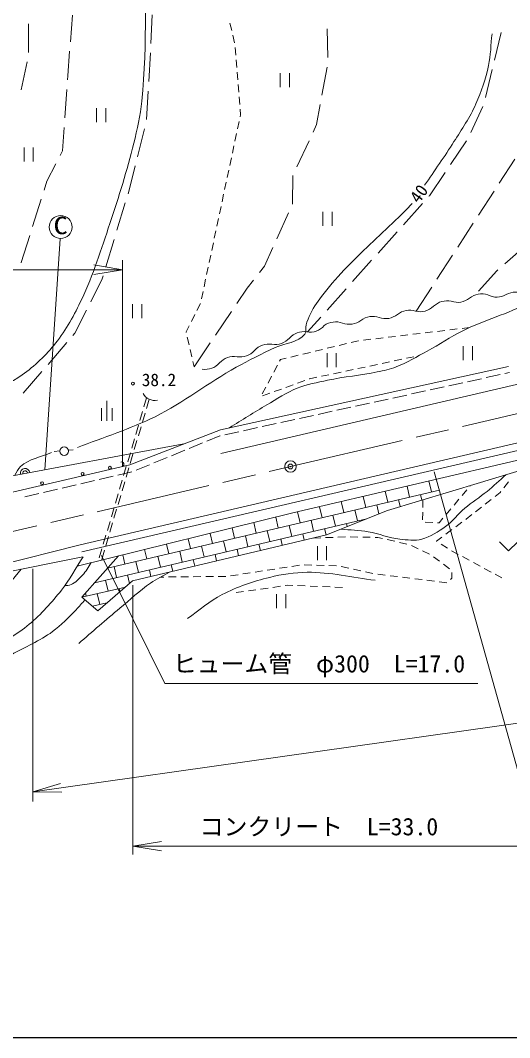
# Model space of a CAD drawing. Units: millimetres, scale not verified. Extents: x 40000 to 680000, y 20000 to 380000.
# Drawn here: x 408646 to 459884, y 205000 to 311563 of the extents above; entities that cross this region are included whole.
import ezdxf
from ezdxf.enums import TextEntityAlignment as Align

# ---------------------------------------------------------------- set-up
doc = ezdxf.new("R2010")
doc.units = ezdxf.units.MM
doc.header["$LTSCALE"] = 1000
doc.header["$PDMODE"] = 32
doc.header["$PDSIZE"] = 500
doc.linetypes.add('CHAIN', pattern=[18.5, 12, -1.5, 3.5, -1.5])
for name, color, linetype, lineweight in [('M-BGD', 7, 'Continuous', 13), ('M-BMK', 2, 'CHAIN', 13), ('M-TTL-BAND', 7, 'Continuous', 25)]:
    doc.layers.add(name, color=color, linetype=linetype, lineweight=lineweight)
doc.styles.add('ＭＳ ゴシック', font='')
doc.styles.get('ＭＳ ゴシック').set_extended_font_data('MS Gothic')

# ---------------------------------------------------------------- blocks, each defined once
blk = doc.blocks.new('ﾌﾟﾛｯﾄﾏｰｸ-02')
at = {"color": 1, "linetype": 'Continuous', "lineweight": 13}
blk.add_circle((0, 0), 0.5, dxfattribs=at)
blk = doc.blocks.new('open_arrow')
at = {"color": 0, "linetype": 'Continuous', "lineweight": -2}
blk.add_lwpolyline([(7.5, 1.25), (0, 0), (7.5, -1.25)], dxfattribs=at)

msp = doc.modelspace()

# ---------------------------------------------------------------- linework, layer by layer
at = {"layer": 'M-BGD'}
for p, q in [((409500, 311197), (409500, 308197)), ((413883, 309317), (414102, 312106)), ((422324, 309150), (422461, 312147)), ((430598, 311269), (430779, 310490)), ((440847, 307666), (440761, 310665)), ((458989, 310305), (458292, 307387)), ((430893, 310003), (431074, 309223)), ((413602, 305736), (413805, 308320)), ((422094, 305157), (422267, 308152)), ((431144, 308730), (431208, 307932)), ((409374, 307210), (408738, 304278)), ((431247, 307434), (431311, 306636)), ((431350, 306138), (431413, 305340)), ((435855, 306034), (435855, 304576)), ((436827, 306034), (436827, 304576)), ((440225, 303724), (440767, 306675)), ((458059, 306415), (457362, 303497)), ((413574, 305329), (413602, 305736)), ((431453, 304842), (431516, 304045)), ((413303, 301339), (413507, 304332)), ((421864, 301163), (422037, 304158)), ((431556, 303546), (431619, 302749)), ((439660, 300649), (440044, 302741)), ((416610, 302365), (416610, 300907)), ((417582, 302365), (417582, 300907)), ((431659, 302250), (431705, 301666)), ((431705, 301666), (431660, 301457)), ((457083, 302540), (455824, 299817)), ((431557, 300968), (431390, 300185)), ((439293, 299856), (439660, 300649)), ((413068, 297897), (413235, 300341)), ((420921, 297278), (421645, 300189)), ((431286, 299696), (431120, 298913)), ((431016, 298424), (430850, 297642)), ((437614, 296226), (438874, 298949)), ((455355, 298937), (453678, 296450)), ((409033, 298228), (409033, 296770)), ((410005, 298228), (410005, 296770)), ((412816, 297408), (413068, 297897)), ((411434, 294729), (412358, 296519)), ((420123, 294070), (420680, 296308)), ((430746, 297153), (430580, 296370)), ((458797, 294506), (460430, 297023)), ((430476, 295881), (430310, 295099)), ((437158, 292344), (437192, 295313)), ((437192, 295313), (437194, 295318)), ((453119, 295621), (451484, 293195)), ((411137, 293789), (411434, 294729)), ((430206, 294610), (430039, 293827)), ((419921, 293406), (420123, 294070)), ((429935, 293338), (429769, 292555)), ((451484, 293195), (451434, 293139)), ((456620, 291151), (458253, 293668)), ((409930, 289976), (410835, 292836)), ((418761, 289578), (419631, 292449)), ((429665, 292066), (429499, 291284)), ((437148, 292321), (437158, 292344)), ((450768, 292394), (448767, 290159)), ((435499, 288677), (436736, 291410)), ((440324, 291492), (440324, 290034)), ((441296, 291492), (441296, 290034)), ((429395, 290795), (429229, 290012)), ((533641, 290444), (429629, 266205)), ((454443, 287795), (456076, 290312)), ((408732, 286190), (409628, 289022)), ((429125, 289523), (428959, 288741)), ((448100, 289414), (446099, 287178)), ((411199, 264494), (412807, 288682)), ((417601, 285750), (418471, 288621)), ((428855, 288251), (428688, 287469)), ((434207, 285823), (435086, 287766)), ((461644, 288054), (459391, 286073)), ((428584, 286980), (428418, 286197)), ((452266, 284439), (453899, 286956)), ((408723, 286162), (408732, 286190)), ((419332, 264826), (419332, 286441)), ((428314, 285708), (428148, 284926)), ((433672, 285140), (434207, 285823)), ((445432, 286433), (443431, 284198)), ((381312, 285441), (419332, 285441)), ((535003, 284601), (414901, 256612)), ((417221, 284497), (417311, 284793)), ((458538, 285323), (456638, 283180)), ((458641, 285413), (458538, 285323)), ((535173, 283870), (415071, 255881)), ((416012, 282093), (417221, 284497)), ((428044, 284437), (427878, 283654)), ((431316, 281911), (432406, 283522)), ((432406, 283522), (433056, 284353)), ((450090, 281083), (451722, 283600)), ((427774, 283165), (427608, 282382)), ((442764, 283453), (440763, 281217)), ((420379, 281819), (420379, 280361)), ((421351, 281819), (421351, 280361)), ((427502, 281887), (427144, 281179)), ((427504, 281893), (427502, 281887)), ((414353, 278794), (415562, 281200)), ((426919, 280733), (426558, 280019)), ((429076, 278597), (430756, 281082)), ((440096, 280472), (438707, 278921)), ((426332, 279573), (426002, 278919)), ((454399, 279234), (453605, 279139)), ((455690, 279388), (454896, 279293)), ((414152, 278561), (414353, 278794)), ((426002, 278919), (426017, 278853)), ((426128, 278366), (426307, 277586)), ((445364, 278154), (444569, 278059)), ((446654, 278308), (445860, 278213)), ((447945, 278462), (447151, 278367)), ((449236, 278617), (448442, 278522)), ((450527, 278771), (449732, 278676)), ((451818, 278925), (451023, 278830)), ((453108, 279080), (452314, 278985)), ((411542, 275530), (413500, 277803)), ((426419, 277099), (426598, 276319)), ((426835, 275283), (428516, 277769)), ((440281, 277089), (439503, 276901)), ((441545, 277395), (440767, 277207)), ((442808, 277700), (442031, 277512)), ((444021, 277993), (443294, 277818)), ((444073, 278000), (444021, 277993)), ((455034, 277416), (455034, 275958)), ((456006, 277416), (456006, 275958)), ((435883, 276025), (435801, 275871)), ((436490, 276172), (435883, 276025)), ((437754, 276478), (436976, 276290)), ((439017, 276783), (438240, 276595)), ((440758, 276691), (440758, 275233)), ((441730, 276691), (441730, 275233)), ((447802, 275896), (448585, 276062)), ((449074, 276166), (449856, 276332)), ((450346, 276436), (450403, 276449)), ((426710, 275832), (426835, 275283)), ((429612, 268679), (459764, 275317)), ((435567, 275429), (435192, 274722)), ((442716, 274815), (443498, 274981)), ((443988, 275085), (444770, 275251)), ((445259, 275355), (446042, 275522)), ((446531, 275626), (447313, 275792)), ((408933, 272498), (410890, 274772)), ((434958, 274281), (434583, 273574)), ((437191, 259960), (496786, 273983)), ((438902, 274002), (438918, 274008)), ((438918, 274008), (439684, 274170)), ((440173, 274274), (440955, 274441)), ((441444, 274545), (442227, 274711)), ((455465, 273707), (456931, 274028)), ((457419, 274135), (458884, 274455)), ((459373, 274562), (459868, 274670)), ((434349, 273132), (433974, 272425)), ((435237, 272668), (435989, 272942)), ((436459, 273113), (437210, 273386)), ((437680, 273557), (438432, 273831)), ((451558, 272852), (453023, 273173)), ((453511, 273280), (454977, 273600)), ((421873, 272028), (421589, 271069)), ((422138, 271867), (421854, 270908)), ((434015, 272223), (434767, 272497)), ((445696, 271570), (447162, 271890)), ((447650, 271997), (449115, 272318)), ((449604, 272425), (451069, 272745)), ((417134, 270954), (417134, 269624)), ((417694, 271724), (417694, 269624)), ((418254, 270954), (418254, 269624)), ((441789, 270715), (443254, 271035)), ((443743, 271142), (445208, 271463)), ((421447, 270589), (421163, 269631)), ((421712, 270429), (421428, 269470)), ((435927, 269432), (437393, 269753)), ((437881, 269860), (439347, 270180)), ((439835, 270287), (441300, 270608)), ((420123, 265010), (429612, 268679)), ((421021, 269151), (420737, 268192)), ((421286, 268991), (421002, 268032)), ((432020, 268577), (433485, 268898)), ((433974, 269005), (435439, 269325)), ((456827, 263148), (477796, 269515)), ((420595, 267713), (420311, 266754)), ((420860, 267552), (420576, 266594)), ((428188, 267481), (429533, 268033)), ((429533, 268033), (429578, 268043)), ((430066, 268150), (431531, 268470)), ((379521, 258632), (425755, 267188)), ((412790, 266464), (412171, 266409)), ((414161, 266584), (413677, 266542)), ((424487, 265963), (425875, 266532)), ((426337, 266722), (427725, 267291)), ((420169, 266275), (419885, 265316)), ((420434, 266114), (420150, 265155)), ((422637, 265204), (424024, 265773)), ((400260, 260374), (420123, 265010)), ((419743, 264837), (419459, 263878)), ((420008, 264676), (419724, 263717)), ((420786, 264445), (422174, 265014)), ((414964, 263015), (416424, 263357)), ((416911, 263472), (418371, 263815)), ((418858, 263929), (420318, 264272)), ((419317, 263398), (419033, 262439)), ((419582, 263238), (419298, 262279)), ((451429, 263310), (451699, 262164)), ((463180, 224183), (451992, 264265)), ((459754, 263236), (459272, 262597)), ((411070, 262100), (412530, 262443)), ((413017, 262558), (414477, 262900)), ((452524, 262358), (417773, 254181)), ((446844, 262231), (447113, 261085)), ((456827, 263148), (447105, 260232)), ((449136, 262771), (449406, 261624)), ((454898, 261787), (455413, 262399)), ((455735, 262781), (455779, 262833)), ((458971, 262198), (458901, 262105)), ((409123, 261643), (410583, 261986)), ((418891, 261960), (418607, 261001)), ((419156, 261800), (418872, 260841)), ((442258, 261152), (442528, 260006)), ((444551, 261692), (444821, 260545)), ((448260, 261355), (448430, 260632)), ((450553, 261894), (450689, 261316)), ((450802, 261341), (450789, 260541)), ((454061, 260793), (454576, 261405)), ((457966, 261379), (457335, 260889)), ((458901, 262105), (458361, 261686)), ((418465, 260522), (418181, 259563)), ((418730, 260361), (418446, 259402)), ((437673, 260073), (437943, 258927)), ((439966, 260613), (440235, 259466)), ((440692, 257669), (447105, 260232)), ((443674, 260276), (443944, 259129)), ((445967, 260815), (446190, 259866)), ((450780, 260041), (450767, 259241)), ((453223, 259799), (453738, 260410)), ((456940, 260582), (456308, 260091)), ((414612, 254401), (437191, 259960)), ((444922, 259359), (416402, 252648)), ((418039, 259084), (417755, 258125)), ((433097, 258952), (433357, 257848)), ((435384, 259515), (435650, 258387)), ((439089, 259197), (439359, 258050)), ((441382, 259736), (441651, 258590)), ((451025, 258993), (451824, 258963)), ((452497, 258937), (452901, 259416)), ((454880, 258995), (454239, 258516)), ((455316, 259320), (455281, 259294)), ((455913, 259784), (455316, 259320)), ((418304, 258923), (418020, 257964)), ((430810, 258389), (431064, 257308)), ((434503, 258118), (434773, 256971)), ((436796, 258657), (437066, 257511)), ((440505, 258320), (440660, 257662)), ((442798, 258860), (442873, 258541)), ((452324, 258943), (452497, 258937)), ((453839, 258217), (453198, 257738)), ((417613, 257645), (417329, 256687)), ((417878, 257485), (417594, 256526)), ((420404, 252858), (440692, 257669)), ((426236, 257263), (426479, 256229)), ((428523, 257826), (428772, 256769)), ((429918, 257039), (430188, 255892)), ((432211, 257578), (432480, 256432)), ((435920, 257241), (436076, 256575)), ((438212, 257781), (438368, 257118)), ((439295, 257338), (440095, 257364)), ((440595, 257380), (441394, 257406)), ((441894, 257422), (442693, 257447)), ((443193, 257459), (443993, 257441)), ((444493, 257430), (445293, 257412)), ((445793, 257400), (446077, 257394)), ((446077, 257394), (446580, 257280)), ((447067, 257169), (447847, 256991)), ((448335, 256880), (449115, 256702)), ((452798, 257439), (452214, 257002)), ((452214, 257002), (452274, 256964)), ((458817, 256953), (459777, 255993)), ((459777, 255993), (460737, 256953)), ((402109, 253392), (414901, 256612)), ((417187, 256207), (416903, 255248)), ((417452, 256047), (417168, 255088)), ((421661, 256137), (421893, 255150)), ((423948, 256700), (424186, 255690)), ((425332, 255960), (425602, 254813)), ((427625, 256499), (427895, 255353)), ((431334, 256162), (431493, 255488)), ((433627, 256702), (433785, 256031)), ((439746, 256485), (439746, 255027)), ((440718, 256485), (440718, 255027)), ((449590, 256557), (450310, 256208)), ((450760, 255990), (451480, 255641)), ((452698, 256699), (453376, 256274)), ((453799, 256009), (453865, 255968)), ((453865, 255968), (454501, 255625)), ((393377, 251032), (415191, 255368)), ((418919, 255462), (415068, 251157)), ((417143, 255512), (423759, 242106)), ((419374, 255574), (419601, 254611)), ((420747, 254881), (421017, 253734)), ((423040, 255420), (423309, 254274)), ((426749, 255083), (426909, 254401)), ((429041, 255623), (429201, 254944)), ((451900, 255373), (452543, 254898)), ((454941, 255387), (455645, 255007)), ((456085, 254769), (456788, 254389)), ((409955, 254111), (409955, 229733)), ((418454, 254341), (418724, 253195)), ((422163, 254004), (422326, 253314)), ((424456, 254544), (424617, 253857)), ((432728, 253693), (431937, 253572)), ((434013, 253891), (433222, 253769)), ((435298, 254089), (434507, 253967)), ((436583, 254286), (435792, 254165)), ((437868, 254484), (437077, 254362)), ((439164, 254499), (438364, 254520)), ((440464, 254466), (439664, 254486)), ((441763, 254432), (440963, 254453)), ((443037, 254194), (442257, 254369)), ((444306, 253908), (443525, 254084)), ((445574, 253622), (444793, 253798)), ((452945, 254601), (453589, 254125)), ((453815, 253739), (453815, 253125)), ((457228, 254151), (457932, 253771)), ((416426, 252676), (416431, 252655)), ((416752, 249706), (420404, 252858)), ((417578, 252925), (417847, 251779)), ((419870, 253465), (420079, 252577)), ((423657, 253248), (423315, 253244)), ((424957, 253263), (424157, 253254)), ((426256, 253278), (425457, 253269)), ((427556, 253293), (426756, 253284)), ((428856, 253308), (428056, 253299)), ((430156, 253323), (429356, 253314)), ((431443, 253496), (430652, 253374)), ((446862, 253450), (446068, 253548)), ((448152, 253292), (447358, 253389)), ((449442, 253133), (448648, 253231)), ((450733, 252975), (449939, 253072)), ((452023, 252816), (451229, 252914)), ((453313, 252658), (452519, 252755)), ((453815, 253125), (453679, 252998)), ((458372, 253533), (459051, 253166)), ((419643, 252201), (415097, 251131)), ((415468, 251605), (415555, 251239)), ((416701, 251509), (416971, 250363)), ((418994, 252048), (419073, 251709)), ((420428, 252393), (420428, 224183)), ((431234, 251624), (432026, 251736)), ((432521, 251805), (433313, 251917)), ((433808, 251987), (434601, 252099)), ((435096, 252169), (435888, 252281)), ((436383, 252350), (436671, 252391)), ((436671, 252391), (437180, 252371)), ((437679, 252351), (438479, 252319)), ((438978, 252300), (439778, 252268)), ((440277, 252248), (441077, 252217)), ((441576, 252197), (442376, 252165)), ((415068, 251157), (416752, 249706)), ((417716, 250538), (416200, 250181)), ((435471, 251450), (435471, 249992)), ((436443, 251450), (436443, 249992)), ((409955, 230743), (543148, 249652)), ((423759, 242106), (456560, 242106)), ((409955, 230743), (412862, 231610)), ((409955, 230743), (412989, 230719)), ((420428, 225059), (462901, 225059))]:
    msp.add_line(p, q, dxfattribs=at)
for centre, radius in [((412866, 289913), 1200), ((413240, 266435), 450), ((436932, 264826), 600), ((418026, 264698), 150), ((410923, 263082), 150), ((415163, 264049), 150)]:
    msp.add_circle(centre, radius, dxfattribs=at)
for centre, radius, start, end in [((454427, 284026), 2004, 251.07606, 308.92624), ((456946, 280908), 2004, 71.07606, 128.92624), ((458533, 284575), 2004, 242.10026, 299.95044), ((460534, 281102), 2004, 62.10026, 119.95044), ((450507, 283044), 2004, 256.57031, 314.42049), ((453312, 280181), 2004, 76.57031, 134.42049), ((445522, 278543), 2004, 69.50941, 127.35959), ((446873, 282316), 2004, 251.08477, 308.93495), ((449392, 279198), 2004, 71.08477, 128.93495), ((438966, 280908), 2004, 260.69376, 318.54394), ((441673, 277980), 2004, 69.09493, 126.94511), ((443089, 281729), 2004, 249.50941, 307.35959), ((435314, 279606), 2004, 260.69376, 318.54394), ((438318, 276953), 2004, 80.69376, 138.54394), ((434666, 275651), 2004, 80.69376, 138.54394), ((431014, 274349), 2004, 80.69376, 138.54394), ((431662, 278304), 2004, 260.69376, 318.54394), ((428010, 277003), 2004, 260.69376, 318.54394), ((422695, 273087), 1340, 206.82471, 283.1415), ((409156, 264116), 500, 10.48429, 190.48429), ((409156, 264116), 250, 10.48429, 190.48429), ((419243, 265060), 250, 290.63791, 110.63791)]:
    msp.add_arc(centre, radius, start, end, dxfattribs=at)
for points, knots in [([(430560, 268888), (431856, 269686), (433132, 270517), (434448, 271281), (435500, 271892), (436520, 272582), (437650, 273032), (438663, 273435), (439746, 273637), (440811, 273866), (442530, 274235), (444295, 274362), (446014, 274733), (446689, 274879), (447371, 275019), (448015, 275267), (449146, 275700), (450186, 276341), (451251, 276918), (452507, 277599), (453689, 278418), (454970, 279052), (457224, 280170), (459703, 280805), (461924, 281988), (462399, 282240), (462858, 282530), (463275, 282871), (464053, 283509), (464624, 284373), (465393, 285023), (467045, 286419), (468964, 287468), (470713, 288742), (472833, 290286), (474846, 291975), (476983, 293495), (478758, 294756), (480613, 295899), (482420, 297114), (484193, 298306), (486098, 299328), (487723, 300716), (488848, 301676), (489938, 302721), (490759, 303951), (491631, 305260), (492305, 306730), (492693, 308254), (493197, 310231), (493059, 312320), (493160, 314358), (493353, 318245), (492989, 322164), (493427, 326032), (493570, 327295), (493938, 328522), (494194, 329767)], [0, 0, 0, 0, 1, 1, 1, 2, 2, 2, 3, 3, 3, 4, 4, 4, 5, 5, 5, 6, 6, 6, 7, 7, 7, 8, 8, 8, 9, 9, 9, 10, 10, 10, 11, 11, 11, 12, 12, 12, 13, 13, 13, 14, 14, 14, 15, 15, 15, 16, 16, 16, 17, 17, 17, 18, 18, 18, 19, 19, 19, 19]), ([(378540, 261530), (378729, 261934), (378809, 262409), (379106, 262742), (379770, 263489), (380770, 263857), (381657, 264318), (383394, 265221), (385207, 265983), (387052, 266636), (389943, 267661), (392988, 268198), (395908, 269138), (398998, 270133), (402092, 271149), (405063, 272457), (406361, 273027), (407679, 273601), (408832, 274424), (410142, 275359), (411331, 276487), (412335, 277743), (413449, 279137), (414300, 280736), (415070, 282346), (416288, 284893), (417126, 287607), (418022, 290284), (418948, 293057), (419833, 295849), (420523, 298690), (420876, 300141), (421202, 301607), (421357, 303092), (421992, 309176), (421613, 315322), (421741, 321437)], [0, 0, 0, 0, 1, 1, 1, 2, 2, 2, 3, 3, 3, 4, 4, 4, 5, 5, 5, 6, 6, 6, 7, 7, 7, 8, 8, 8, 9, 9, 9, 10, 10, 10, 11, 11, 11, 12, 12, 12, 12]), ([(450984, 294287), (452007, 295810), (453079, 297301), (454052, 298856), (454861, 300149), (455729, 301418), (456354, 302809), (456931, 304095), (457373, 305450), (457671, 306828), (457907, 307916), (457916, 309041), (458038, 310147)], [0, 0, 0, 0, 1, 1, 1, 2, 2, 2, 3, 3, 3, 4, 4, 4, 4]), ([(414636, 266811), (417343, 267890), (420151, 268745), (422758, 270047), (425722, 271527), (428353, 273603), (431246, 275217), (432575, 275958), (433944, 276626), (435316, 277285), (436350, 277781), (437771, 277778), (438451, 278702), (438640, 278959), (438478, 279346), (438568, 279653), (438802, 280452), (439177, 281220), (439652, 281904), (442407, 285873), (446345, 288875), (449691, 292361)], [0, 0, 0, 0, 1, 1, 1, 2, 2, 2, 3, 3, 3, 4, 4, 4, 5, 5, 5, 6, 6, 6, 7, 7, 7, 7]), ([(408078, 263917), (408268, 264220), (408379, 264591), (408649, 264827), (409550, 265614), (410828, 265816), (411918, 266311)], [0, 0, 0, 0, 1, 1, 1, 2, 2, 2, 2]), ([(442206, 258274), (443162, 258178), (444127, 258143), (445076, 257986), (446191, 257801), (447255, 257348), (448378, 257219), (449140, 257132), (449935, 257033), (450679, 257219), (451596, 257448), (452414, 258000), (453181, 258553), (453927, 259091), (454481, 259859), (455182, 260454), (455926, 261086), (456761, 261604), (457517, 262222), (458192, 262774), (458825, 263376), (459479, 263953)], [0, 0, 0, 0, 1, 1, 1, 2, 2, 2, 3, 3, 3, 4, 4, 4, 5, 5, 5, 6, 6, 6, 7, 7, 7, 7]), ([(399566, 242333), (401501, 243400), (403479, 244392), (405370, 245535), (406806, 246402), (408288, 247225), (409573, 248303), (410832, 249360), (411943, 250596), (412958, 251889), (413813, 252977), (414464, 254212), (415218, 255374)], [0, 0, 0, 0, 1, 1, 1, 2, 2, 2, 3, 3, 3, 4, 4, 4, 4]), ([(413282, 252321), (413505, 252365), (413745, 252357), (413950, 252454), (414418, 252674), (414800, 253054), (415151, 253433), (415516, 253828), (415764, 254318), (416070, 254760)], [0, 0, 0, 0, 1, 1, 1, 2, 2, 2, 3, 3, 3, 3]), ([(366587, 239118), (368611, 239607), (370596, 240298), (372658, 240586), (374300, 240815), (375973, 240886), (377628, 240786), (379629, 240664), (381560, 239765), (383565, 239819), (384816, 239852), (386056, 240196), (387234, 240619), (389634, 241482), (391781, 242933), (394038, 244121), (396239, 245280), (398457, 246409), (400609, 247657), (402462, 248732), (404426, 249676), (406062, 251059), (407091, 251929), (407849, 253077), (408743, 254086)], [0, 0, 0, 0, 1, 1, 1, 2, 2, 2, 3, 3, 3, 4, 4, 4, 5, 5, 5, 6, 6, 6, 7, 7, 7, 8, 8, 8, 8]), ([(414757, 246296), (416191, 247524), (417612, 248769), (419060, 249981), (420123, 250871), (421139, 251825), (422278, 252616), (422908, 253053), (423603, 253388), (424265, 253774)], [0, 0, 0, 0, 1, 1, 1, 2, 2, 2, 3, 3, 3, 3]), ([(426150, 248914), (427361, 249748), (428477, 250742), (429785, 251415), (431352, 252221), (433044, 252796), (434755, 253216), (436040, 253533), (437367, 253738), (438691, 253750), (441075, 253772), (443427, 253194), (445795, 252916)], [0, 0, 0, 0, 1, 1, 1, 2, 2, 2, 3, 3, 3, 4, 4, 4, 4]), ([(407705, 245111), (409139, 245917), (410677, 246561), (412007, 247530), (412914, 248190), (413690, 249014), (414476, 249814), (414803, 250148), (415098, 250513), (415410, 250862)], [0, 0, 0, 0, 1, 1, 1, 2, 2, 2, 3, 3, 3, 3])]:
    msp.add_open_spline(points, degree=3, knots=knots, dxfattribs=at)
msp.add_point((436932, 264826), dxfattribs=at)
at = {"layer": 'M-BMK'}
for p, q in [((436932, 264826), (533734, 287386)), ((398689, 255877), (436932, 264826))]:
    msp.add_line(p, q, dxfattribs=at)
at = {"layer": 'M-TTL-BAND'}
msp.add_line((40000, 205000), (579000, 205000), dxfattribs=at)

# ---------------------------------------------------------------- block references
at = {"layer": 'M-BGD', "xscale": 400, "yscale": 400, "rotation": 180}
msp.add_blockref('open_arrow', (419332, 285441), dxfattribs=at)
at = {"layer": 'M-BGD'}
for name, p, xscale, yscale in [('ﾌﾟﾛｯﾄﾏｰｸ-02', (420432, 273509), 300, 300), ('open_arrow', (420428, 225059), 400, 400)]:
    msp.add_blockref(name, p, dxfattribs=dict(at, xscale=xscale, yscale=yscale))

# ---------------------------------------------------------------- texts
at = {"layer": 'M-BGD', "style": 'ＭＳ ゴシック'}
msp.add_text('40', height=1320, rotation=54.246, dxfattribs=at).set_placement((451228, 292790), align=Align.BOTTOM_CENTER)
at = {"layer": 'M-BGD', "style": 'ＭＳ ゴシック', "width": 1.2}
msp.add_text('C', height=1833, dxfattribs=at).set_placement((412117, 288611), align=Align.BOTTOM_LEFT)
at = {"layer": 'M-BGD', "style": 'ＭＳ ゴシック'}
for s, height, p in [('38.2', 1320, (423161, 272850)), ('ヒューム管\u3000φ300\u3000L=17.0', 1833, (439915, 242703)), ('コンクリート\u3000L=33.0', 1833, (439915, 225643))]:
    msp.add_text(s, height=height, dxfattribs=at).set_placement(p, align=Align.BOTTOM_CENTER)

doc.saveas('drawing.dxf')
